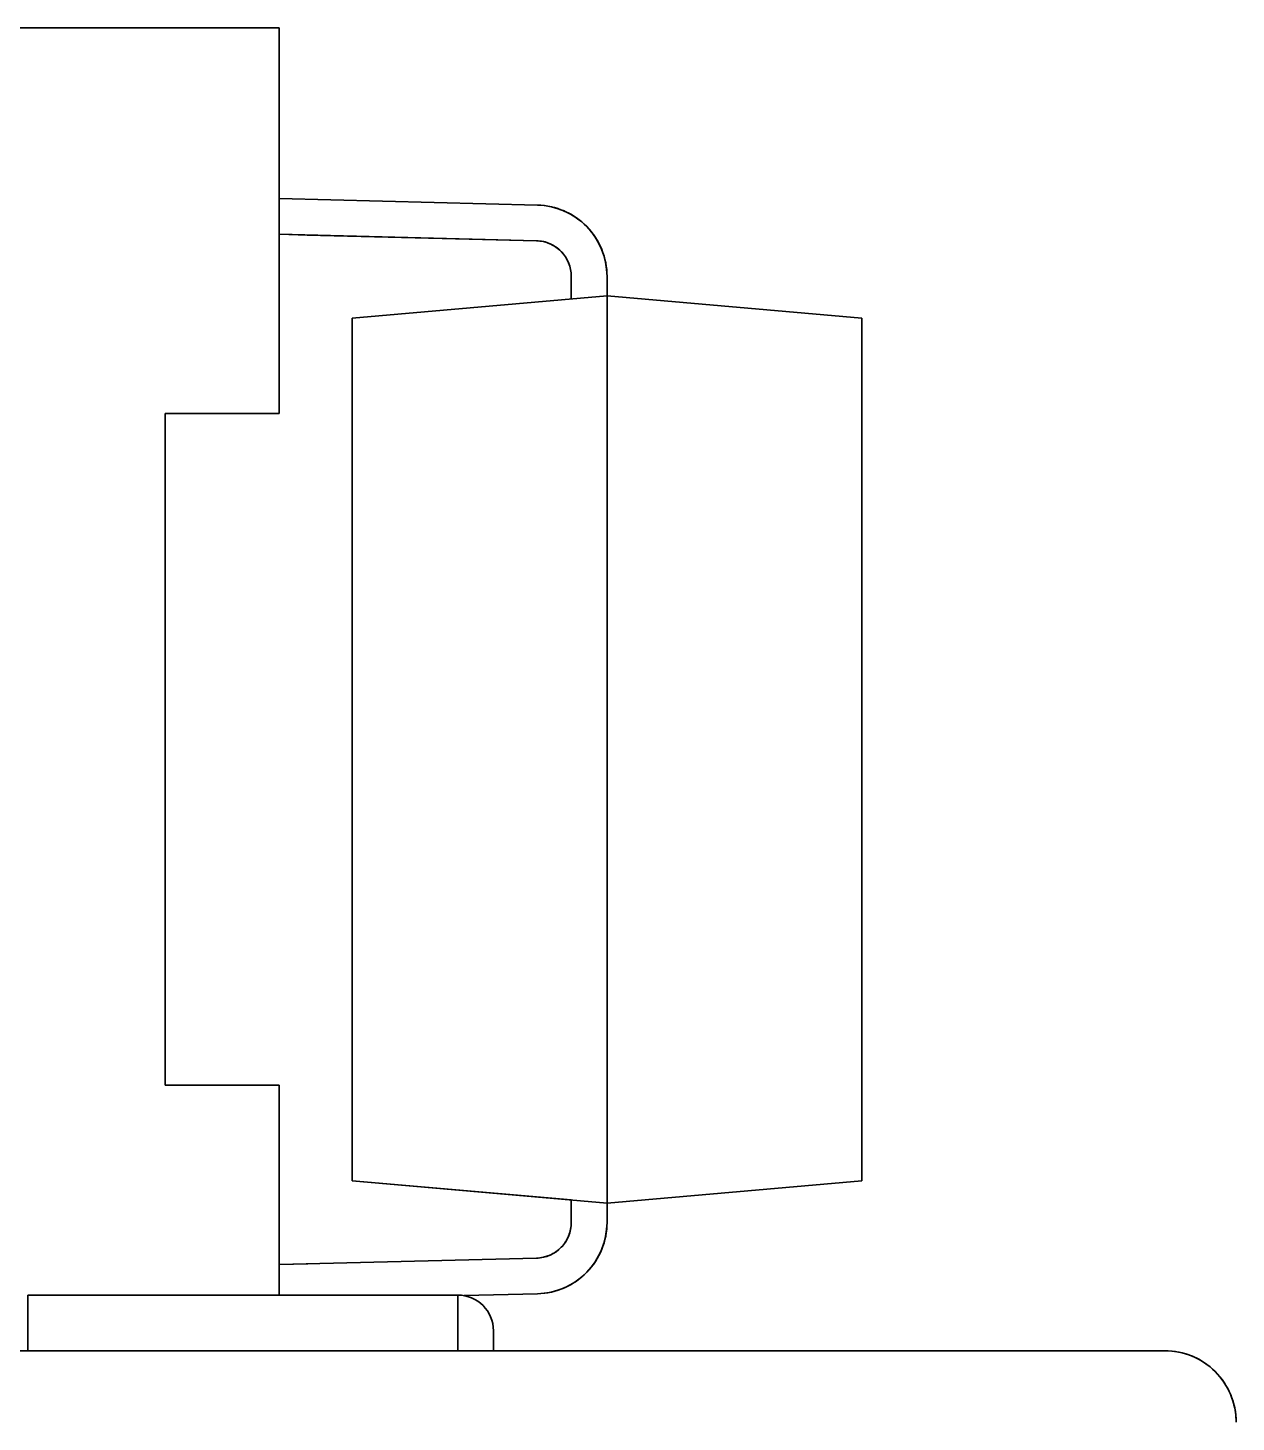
# Model space of a CAD drawing. Extents: x 146 to 1134, y 78 to 926.
# Drawn here: x 707.24 to 715.7, y 330.01 to 339.77 of the extents above; entities that cross this region are included whole.
import ezdxf

# ---------------------------------------------------------------- set-up
doc = ezdxf.new("R2010")
doc.units = 0

msp = doc.modelspace()

# ---------------------------------------------------------------- linework, layer by layer
at = {"color": 7, "lineweight": 35, "ltscale": 0.07}
msp.add_line((708.9966, 339.7702), (706.1967, 339.7702), dxfattribs=at)
msp.add_line((708.9966, 339.7702), (706.1967, 339.7702), dxfattribs=at)
at = {"color": 7, "lineweight": 35, "ltscale": 0.0675}
msp.add_line((708.9966, 337.0702), (708.9966, 339.7702), dxfattribs=at)
msp.add_line((708.9966, 337.0702), (708.9966, 339.7702), dxfattribs=at)
at = {"color": 7, "lineweight": 35, "ltscale": 0.045202}
for p, q in [((710.8041, 338.5302), (708.9966, 338.5755)), ((708.9966, 338.5755), (710.8041, 338.5302))]:
    msp.add_line(p, q, dxfattribs=at)
at = {"color": 7, "lineweight": 35, "ltscale": 0.045046}
for p, q in [((708.9966, 338.3254), (710.7979, 338.2802)), ((708.9966, 338.3254), (710.7979, 338.2802)), ((710.7979, 331.1601), (708.9966, 331.115)), ((710.7979, 331.1601), (708.9966, 331.115))]:
    msp.add_line(p, q, dxfattribs=at)
at = {"color": 7, "lineweight": 35, "ltscale": 0.005002}
for p, q in [((709.1967, 338.3204), (708.9966, 338.3254)), ((709.1967, 338.3204), (708.9966, 338.3254)), ((708.9966, 338.3254), (709.1967, 338.3204)), ((709.1967, 338.3204), (708.9966, 338.3254)), ((708.9966, 338.3254), (709.1967, 338.3204)), ((709.1967, 338.3204), (708.9966, 338.3254)), ((708.9966, 338.3254), (709.1967, 338.3204)), ((709.1967, 338.3204), (708.9966, 338.3254)), ((708.9966, 338.3254), (709.1967, 338.3204)), ((708.9966, 338.3254), (709.1967, 338.3204)), ((708.9966, 338.3254), (709.1967, 338.3204)), ((709.1967, 338.3204), (708.9966, 338.3254)), ((708.9966, 338.3254), (709.1967, 338.3204)), ((709.1967, 338.3204), (708.9966, 338.3254)), ((708.9966, 338.3254), (709.1967, 338.3204)), ((709.1967, 338.3204), (708.9966, 338.3254)), ((708.9966, 338.3254), (709.1967, 338.3204)), ((709.1967, 338.3204), (708.9966, 338.3254)), ((708.9966, 338.3254), (709.1967, 338.3204)), ((709.1967, 338.3204), (708.9966, 338.3254)), ((708.9966, 338.3254), (709.1967, 338.3204)), ((709.1967, 338.3204), (708.9966, 338.3254)), ((708.9966, 338.3254), (709.1967, 338.3204)), ((709.1967, 338.3204), (708.9966, 338.3254)), ((709.1967, 338.3204), (708.9966, 338.3254)), ((708.9966, 338.3254), (709.1967, 338.3204)), ((708.9966, 331.115), (709.1967, 331.12))]:
    msp.add_line(p, q, dxfattribs=at)
at = {"color": 7, "lineweight": 35, "ltscale": 0.040163}
msp.add_line((709.1919, 338.3205), (710.7979, 338.2802), dxfattribs=at)
at = {"color": 7, "lineweight": 35, "ltscale": 0.040044}
for p, q in [((709.1967, 338.3204), (710.7979, 338.2802)), ((709.1967, 338.3204), (710.7979, 338.2802)), ((710.7979, 338.2802), (709.1967, 338.3204)), ((709.1967, 338.3204), (710.7979, 338.2802)), ((710.7979, 338.2802), (709.1967, 338.3204)), ((709.1967, 338.3204), (710.7979, 338.2802)), ((710.7979, 338.2802), (709.1967, 338.3204)), ((709.1967, 338.3204), (710.7979, 338.2802)), ((710.7979, 338.2802), (709.1967, 338.3204)), ((710.7979, 338.2802), (709.1967, 338.3204)), ((710.7979, 338.2802), (709.1967, 338.3204)), ((709.1967, 338.3204), (710.7979, 338.2802)), ((710.7979, 338.2802), (709.1967, 338.3204)), ((709.1967, 338.3204), (710.7979, 338.2802)), ((710.7979, 338.2802), (709.1967, 338.3204)), ((709.1967, 338.3204), (710.7979, 338.2802)), ((710.7979, 338.2802), (709.1967, 338.3204)), ((709.1967, 338.3204), (710.7979, 338.2802)), ((709.1967, 338.3204), (710.7979, 338.2802)), ((710.7979, 338.2802), (709.1967, 338.3204)), ((710.7979, 338.2802), (709.1967, 338.3204)), ((709.1967, 338.3204), (710.7979, 338.2802)), ((710.7979, 338.2802), (709.1967, 338.3204)), ((709.1967, 338.3204), (710.7979, 338.2802)), ((709.1967, 338.3204), (710.7979, 338.2802)), ((710.7979, 338.2802), (709.1967, 338.3204))]:
    msp.add_line(p, q, dxfattribs=at)
at = {"color": 7, "lineweight": 35, "ltscale": 0.003926}
for p, q in [((711.0416, 338.0303), (711.0416, 337.8733)), ((711.0416, 338.0303), (711.0416, 337.8733)), ((711.0416, 338.0303), (711.0416, 337.8733)), ((711.0416, 338.0303), (711.0416, 337.8733)), ((711.0416, 337.8733), (711.0416, 338.0303)), ((711.0416, 338.0303), (711.0416, 337.8733)), ((711.0416, 337.8733), (711.0416, 338.0303)), ((711.0416, 338.0303), (711.0416, 337.8733)), ((711.0416, 337.8733), (711.0416, 338.0303)), ((711.0416, 338.0303), (711.0416, 337.8733)), ((711.0416, 337.8733), (711.0416, 338.0303)), ((711.0416, 338.0303), (711.0416, 337.8733)), ((711.0416, 337.8733), (711.0416, 338.0303)), ((711.0416, 337.8733), (711.0416, 338.0303)), ((711.0416, 338.0303), (711.0416, 337.8733)), ((711.0416, 337.8733), (711.0416, 338.0303)), ((711.0416, 338.0303), (711.0416, 337.8733)), ((711.0416, 338.0303), (711.0416, 337.8733)), ((711.0416, 337.8733), (711.0416, 338.0303)), ((711.0416, 331.567), (711.0416, 331.41)), ((711.0416, 331.567), (711.0416, 331.41)), ((711.0416, 331.567), (711.0416, 331.41)), ((711.0416, 331.567), (711.0416, 331.41)), ((711.0416, 331.41), (711.0416, 331.567)), ((711.0416, 331.567), (711.0416, 331.41)), ((711.0416, 331.41), (711.0416, 331.567)), ((711.0416, 331.567), (711.0416, 331.41)), ((711.0416, 331.41), (711.0416, 331.567)), ((711.0416, 331.567), (711.0416, 331.41)), ((711.0416, 331.41), (711.0416, 331.567)), ((711.0416, 331.41), (711.0416, 331.567)), ((711.0416, 331.567), (711.0416, 331.41)), ((711.0416, 331.567), (711.0416, 331.41)), ((711.0416, 331.41), (711.0416, 331.567)), ((711.0416, 331.567), (711.0416, 331.41)), ((711.0416, 331.41), (711.0416, 331.567)), ((711.0416, 331.41), (711.0416, 331.567)), ((711.0416, 331.567), (711.0416, 331.41))]:
    msp.add_line(p, q, dxfattribs=at)
at = {"color": 7, "lineweight": 35, "ltscale": 0.003925}
for p, q in [((711.0416, 338.0303), (711.0416, 337.8733)), ((711.0416, 337.8733), (711.0416, 338.0303)), ((711.0416, 337.8733), (711.0416, 338.0303)), ((711.0416, 338.0303), (711.0416, 337.8733)), ((711.0416, 337.8733), (711.0416, 338.0303)), ((711.0416, 338.0303), (711.0416, 337.8733)), ((711.0416, 337.8733), (711.0416, 338.0303)), ((711.0416, 338.0303), (711.0416, 337.8733)), ((711.0416, 337.8733), (711.0416, 338.0303)), ((711.0416, 338.0303), (711.0416, 337.8733))]:
    msp.add_line(p, q, dxfattribs=at)
at = {"color": 7, "lineweight": 35, "ltscale": 0.003379}
for p, q in [((711.2916, 337.8952), (711.2916, 338.0303)), ((711.2916, 338.0303), (711.2916, 337.8952)), ((711.2916, 331.41), (711.2916, 331.5452)), ((711.2916, 331.5452), (711.2916, 331.41))]:
    msp.add_line(p, q, dxfattribs=at)
at = {"color": 7, "lineweight": 35, "ltscale": 0.044795}
for p, q in [((711.2916, 337.8952), (709.5067, 337.739)), ((709.5067, 337.739), (711.2916, 337.8952)), ((709.5067, 331.7014), (711.2916, 331.5452)), ((711.2916, 331.5452), (709.5067, 331.7014))]:
    msp.add_line(p, q, dxfattribs=at)
at = {"color": 7, "lineweight": 35, "ltscale": 0.044796}
for p, q in [((713.0767, 337.739), (711.2916, 337.8952)), ((711.2916, 337.8952), (713.0767, 337.739)), ((711.2916, 331.5452), (713.0767, 331.7014)), ((713.0767, 331.7014), (711.2916, 331.5452)), ((711.2916, 331.5452), (713.0767, 331.7014))]:
    msp.add_line(p, q, dxfattribs=at)
at = {"color": 7, "lineweight": 35, "ltscale": 0.15875}
for p, q in [((711.2916, 331.5452), (711.2916, 337.8952)), ((711.2916, 337.8952), (711.2916, 331.5452))]:
    msp.add_line(p, q, dxfattribs=at)
at = {"color": 7, "lineweight": 35, "ltscale": 0.150941}
for p, q in [((709.5067, 337.739), (709.5067, 331.7014)), ((709.5067, 331.7014), (709.5067, 337.739)), ((709.5067, 337.739), (709.5067, 331.7014)), ((713.0767, 331.7014), (713.0767, 337.739)), ((713.0767, 337.739), (713.0767, 331.7014))]:
    msp.add_line(p, q, dxfattribs=at)
at = {"color": 7, "lineweight": 35, "ltscale": 0.1175}
msp.add_line((708.1967, 332.3702), (708.1967, 337.0702), dxfattribs=at)
msp.add_line((708.1967, 332.3702), (708.1967, 337.0702), dxfattribs=at)
at = {"color": 7, "lineweight": 35, "ltscale": 0.02}
for p, q in [((708.1967, 337.0702), (708.9966, 337.0702)), ((708.1967, 337.0702), (708.9966, 337.0702)), ((708.1967, 337.0702), (708.9966, 337.0702)), ((708.9966, 332.3702), (708.1967, 332.3702)), ((708.9966, 332.3702), (708.1967, 332.3702))]:
    msp.add_line(p, q, dxfattribs=at)
at = {"color": 7, "lineweight": 35, "ltscale": 0.036723}
msp.add_line((708.9966, 330.9013), (708.9966, 332.3702), dxfattribs=at)
msp.add_line((708.9966, 330.9013), (708.9966, 332.3702), dxfattribs=at)
at = {"color": 7, "lineweight": 35, "ltscale": 0.038522}
msp.add_line((709.5067, 331.7014), (711.0417, 331.567), dxfattribs=at)
at = {"color": 7, "lineweight": 35, "ltscale": 0.003927}
for p, q in [((711.0416, 331.5671), (711.0416, 331.41)), ((711.0416, 331.41), (711.0416, 331.5671)), ((711.0416, 331.41), (711.0416, 331.5671)), ((711.0416, 331.5671), (711.0416, 331.41)), ((711.0416, 331.41), (711.0416, 331.5671)), ((711.0416, 331.5671), (711.0416, 331.41)), ((711.0416, 331.41), (711.0416, 331.5671)), ((711.0416, 331.5671), (711.0416, 331.41)), ((711.0416, 331.41), (711.0416, 331.5671)), ((711.0416, 331.5671), (711.0416, 331.41))]:
    msp.add_line(p, q, dxfattribs=at)
at = {"color": 7, "lineweight": 35, "ltscale": 0.075253}
for p, q in [((710.2466, 330.9013), (707.2365, 330.9013)), ((707.2365, 330.9013), (710.2466, 330.9013))]:
    msp.add_line(p, q, dxfattribs=at)
at = {"color": 7, "lineweight": 35, "ltscale": 0.009728}
for p, q in [((707.2365, 330.9013), (707.2365, 330.5121)), ((710.2466, 330.5121), (710.2466, 330.9013))]:
    msp.add_line(p, q, dxfattribs=at)
at = {"color": 7, "lineweight": 35, "ltscale": 0.009746}
for p, q in [((707.2365, 330.5114), (707.2365, 330.9013)), ((710.2466, 330.9013), (710.2466, 330.5114))]:
    msp.add_line(p, q, dxfattribs=at)
at = {"color": 7, "lineweight": 35, "ltscale": 0.012832}
for p, q in [((710.291, 330.8973), (710.8041, 330.9102)), ((710.8041, 330.9102), (710.291, 330.8973)), ((710.291, 330.8973), (710.8041, 330.9102)), ((710.291, 330.8973), (710.8041, 330.9102)), ((710.8041, 330.9102), (710.291, 330.8973)), ((710.291, 330.8973), (710.8041, 330.9102)), ((710.8041, 330.9102), (710.291, 330.8973)), ((710.291, 330.8973), (710.8041, 330.9102)), ((710.8041, 330.9102), (710.291, 330.8973)), ((710.291, 330.8973), (710.8041, 330.9102)), ((710.291, 330.8973), (710.8041, 330.9102)), ((710.291, 330.8973), (710.8041, 330.9102)), ((710.291, 330.8973), (710.8041, 330.9102)), ((710.291, 330.8973), (710.8041, 330.9102)), ((710.291, 330.8973), (710.8041, 330.9102)), ((710.291, 330.8973), (710.8041, 330.9102)), ((710.291, 330.8973), (710.8041, 330.9102)), ((710.291, 330.8973), (710.8041, 330.9102)), ((710.291, 330.8973), (710.8041, 330.9102))]:
    msp.add_line(p, q, dxfattribs=at)
at = {"color": 7, "lineweight": 35, "ltscale": 0.012831}
msp.add_line((710.8041, 330.9102), (710.2911, 330.8973), dxfattribs=at)
msp.add_line((710.8041, 330.9102), (710.2911, 330.8973), dxfattribs=at)
msp.add_line((710.8041, 330.9102), (710.2911, 330.8973), dxfattribs=at)
msp.add_line((710.8041, 330.9102), (710.2911, 330.8973), dxfattribs=at)
msp.add_line((710.8041, 330.9102), (710.2911, 330.8973), dxfattribs=at)
msp.add_line((710.8041, 330.9102), (710.2911, 330.8973), dxfattribs=at)
at = {"color": 7, "lineweight": 35, "ltscale": 0.012829}
msp.add_line((710.8041, 330.9102), (710.2911, 330.8973), dxfattribs=at)
msp.add_line((710.8041, 330.9102), (710.2911, 330.8973), dxfattribs=at)
msp.add_line((710.8041, 330.9102), (710.2911, 330.8973), dxfattribs=at)
msp.add_line((710.8041, 330.9102), (710.2911, 330.8973), dxfattribs=at)
at = {"color": 7, "lineweight": 35, "ltscale": 0.002084}
msp.add_line((710.4966, 330.5679), (710.4966, 330.6513), dxfattribs=at)
at = {"color": 7, "lineweight": 35, "ltscale": 0.003478}
msp.add_line((710.4966, 330.5121), (710.4966, 330.6513), dxfattribs=at)
at = {"color": 7, "lineweight": 35, "ltscale": 0.2625}
msp.add_line((704.6967, 330.5122), (715.1967, 330.5122), dxfattribs=at)
msp.add_line((704.6967, 330.5122), (715.1967, 330.5122), dxfattribs=at)
at = {"color": 7, "lineweight": 35, "ltscale": 0.001395}
msp.add_line((710.4966, 330.5121), (710.4966, 330.5679), dxfattribs=at)
at = {"color": 7, "lineweight": 35}
for centre, radius, start, end in [((710.7927, 338.035), 0.4953, 66.31783, 88.66974), ((710.7916, 338.0303), 0.5, 0, 88.56432), ((710.7927, 338.035), 0.4953, 66.31783, 88.66974), ((710.7927, 338.035), 0.4953, 66.31783, 88.66974), ((710.7943, 338.0342), 0.4953, 44.17675, 66.52866), ((710.7942, 338.034), 0.4956, 44.18247, 66.52293), ((710.7943, 338.0342), 0.4953, 44.17675, 66.52866), ((710.7956, 338.0329), 0.4953, 22.03567, 44.38757), ((710.7956, 338.0329), 0.4953, 22.03567, 44.38757), ((710.7956, 338.0329), 0.4953, 22.03567, 44.38757), ((710.7922, 338.0327), 0.2477, 66.31783, 88.66974), ((710.7916, 338.0303), 0.25, 0, 88.56432), ((710.7922, 338.0327), 0.2477, 66.31783, 88.66974), ((710.7922, 338.0327), 0.2477, 66.31783, 88.66974), ((710.7922, 338.0327), 0.2477, 66.31783, 88.66974), ((710.7922, 338.0327), 0.2477, 66.31783, 88.66974), ((710.7922, 338.0327), 0.2477, 66.31783, 88.66974), ((710.7922, 338.0327), 0.2477, 66.31783, 88.66974), ((710.7922, 338.0327), 0.2477, 66.31783, 88.66974), ((710.7922, 338.0327), 0.2477, 66.31783, 88.66974), ((710.7922, 338.0327), 0.2477, 66.31783, 88.66974), ((710.7922, 338.0327), 0.2477, 66.31783, 88.66974), ((710.7922, 338.0327), 0.2477, 66.31783, 88.66974), ((710.7922, 338.0327), 0.2477, 66.31783, 88.66974), ((710.7922, 338.0327), 0.2477, 66.31783, 88.66974), ((710.7922, 338.0327), 0.2477, 66.31783, 88.66974), ((710.7922, 338.0327), 0.2477, 66.31783, 88.66974), ((710.7922, 338.0327), 0.2477, 66.31783, 88.66974), ((710.7922, 338.0327), 0.2477, 66.31783, 88.66974), ((710.7922, 338.0327), 0.2477, 66.31783, 88.66974), ((710.7922, 338.0327), 0.2477, 66.31783, 88.66974), ((710.7922, 338.0327), 0.2477, 66.31783, 88.66973), ((710.7922, 338.0327), 0.2477, 66.31783, 88.66973), ((710.7922, 338.0327), 0.2477, 66.31783, 88.66973), ((710.7922, 338.0327), 0.2477, 66.31783, 88.66973), ((710.7922, 338.0327), 0.2477, 66.31783, 88.66973), ((710.7922, 338.0327), 0.2477, 66.31783, 88.66973), ((710.7922, 338.0327), 0.2477, 66.31783, 88.66973), ((710.7922, 338.0327), 0.2477, 66.31783, 88.66973), ((710.793, 338.0323), 0.2477, 44.17675, 66.52866), ((710.793, 338.0323), 0.2477, 44.17675, 66.52866), ((710.793, 338.0323), 0.2477, 44.17675, 66.52866), ((710.793, 338.0323), 0.2477, 44.17675, 66.52866), ((710.793, 338.0323), 0.2477, 44.17675, 66.52866), ((710.793, 338.0323), 0.2477, 44.17675, 66.52866), ((710.793, 338.0323), 0.2477, 44.17675, 66.52866), ((710.793, 338.0323), 0.2477, 44.17675, 66.52866), ((710.793, 338.0323), 0.2477, 44.17675, 66.52866), ((710.793, 338.0323), 0.2477, 44.17675, 66.52866), ((710.793, 338.0323), 0.2477, 44.17675, 66.52866), ((710.793, 338.0323), 0.2477, 44.17675, 66.52866), ((710.793, 338.0323), 0.2477, 44.17675, 66.52866), ((710.793, 338.0323), 0.2477, 44.17675, 66.52866), ((710.793, 338.0323), 0.2477, 44.17675, 66.52866), ((710.793, 338.0323), 0.2477, 44.17675, 66.52866), ((710.793, 338.0323), 0.2477, 44.17675, 66.52866), ((710.793, 338.0323), 0.2477, 44.17675, 66.52866), ((710.793, 338.0323), 0.2477, 44.17675, 66.52866), ((710.793, 338.0323), 0.2477, 44.17675, 66.52866), ((710.7929, 338.0322), 0.2478, 44.18247, 66.52293), ((710.7929, 338.0322), 0.2478, 44.18247, 66.52293), ((710.7929, 338.0322), 0.2478, 44.18247, 66.52293), ((710.7929, 338.0322), 0.2478, 44.18247, 66.52293), ((710.7929, 338.0322), 0.2478, 44.18247, 66.52293), ((710.7929, 338.0322), 0.2478, 44.18247, 66.52293), ((710.7929, 338.0322), 0.2478, 44.18247, 66.52293), ((710.7929, 338.0322), 0.2478, 44.18247, 66.52293), ((710.7963, 338.0312), 0.4953, 359.89459, 22.2465), ((710.796, 338.0312), 0.4956, 359.90031, 22.24077), ((710.7963, 338.0312), 0.4953, 359.89459, 22.24649), ((710.7935, 338.0316), 0.2478, 22.04139, 44.38186), ((710.7935, 338.0316), 0.2478, 22.04139, 44.38186), ((710.7935, 338.0316), 0.2478, 22.04139, 44.38186), ((710.7936, 338.0316), 0.2477, 22.03567, 44.38758), ((710.7935, 338.0316), 0.2478, 22.04139, 44.38186), ((710.7936, 338.0316), 0.2477, 22.03567, 44.38758), ((710.7935, 338.0316), 0.2478, 22.04139, 44.38186), ((710.7936, 338.0316), 0.2477, 22.03567, 44.38758), ((710.7935, 338.0316), 0.2478, 22.04139, 44.38186), ((710.7936, 338.0316), 0.2477, 22.03567, 44.38758), ((710.7935, 338.0316), 0.2478, 22.04139, 44.38186), ((710.7936, 338.0316), 0.2477, 22.03567, 44.38758), ((710.7936, 338.0316), 0.2477, 22.03567, 44.38758), ((710.7936, 338.0316), 0.2477, 22.03567, 44.38758), ((710.7936, 338.0316), 0.2477, 22.03567, 44.38758), ((710.7936, 338.0316), 0.2477, 22.03567, 44.38758), ((710.7936, 338.0316), 0.2477, 22.03567, 44.38758), ((710.7936, 338.0316), 0.2477, 22.03567, 44.38758), ((710.7936, 338.0316), 0.2477, 22.03567, 44.38758), ((710.7936, 338.0316), 0.2477, 22.03567, 44.38758), ((710.7936, 338.0316), 0.2477, 22.03567, 44.38757), ((710.7936, 338.0316), 0.2477, 22.03567, 44.38757), ((710.7936, 338.0316), 0.2477, 22.03567, 44.38757), ((710.7936, 338.0316), 0.2477, 22.03567, 44.38757), ((710.7936, 338.0316), 0.2477, 22.03567, 44.38757), ((710.7936, 338.0316), 0.2477, 22.03567, 44.38757), ((710.7936, 338.0316), 0.2477, 22.03567, 44.38757), ((710.7936, 338.0316), 0.2477, 22.03567, 44.38757), ((710.7939, 338.0308), 0.2477, 359.89459, 22.2465), ((710.7939, 338.0308), 0.2477, 359.89459, 22.24649), ((710.7939, 338.0308), 0.2477, 359.89459, 22.24649), ((710.7938, 338.0308), 0.2478, 359.90031, 22.24077), ((710.7939, 338.0308), 0.2477, 359.89459, 22.24649), ((710.7938, 338.0308), 0.2478, 359.90031, 22.24077), ((710.7939, 338.0308), 0.2477, 359.89459, 22.24649), ((710.7938, 338.0308), 0.2478, 359.90031, 22.24077), ((710.7939, 338.0308), 0.2477, 359.89459, 22.24649), ((710.7939, 338.0308), 0.2477, 359.89459, 22.24649), ((710.7939, 338.0308), 0.2477, 359.89459, 22.2465), ((710.7939, 338.0308), 0.2477, 359.89459, 22.24649), ((710.7939, 338.0308), 0.2477, 359.89459, 22.24649), ((710.7939, 338.0308), 0.2477, 359.89459, 22.24649), ((710.7939, 338.0308), 0.2477, 359.89459, 22.24649), ((710.7939, 338.0308), 0.2477, 359.89459, 22.24649), ((710.7939, 338.0308), 0.2477, 359.89459, 22.24649), ((710.7939, 338.0308), 0.2477, 359.89459, 22.24649), ((710.7939, 338.0308), 0.2477, 359.89459, 22.24649), ((710.7939, 338.0308), 0.2477, 359.89459, 22.24649), ((710.7939, 338.0308), 0.2477, 359.89459, 22.24649), ((710.7939, 338.0308), 0.2477, 359.89459, 22.24649), ((710.7938, 338.0308), 0.2478, 359.90031, 22.24077), ((710.7939, 338.0308), 0.2477, 359.89459, 22.24649), ((710.7938, 338.0308), 0.2478, 359.90031, 22.24077), ((710.7939, 338.0308), 0.2477, 359.89459, 22.24649), ((710.7939, 338.0308), 0.2477, 359.89459, 22.24649), ((710.7939, 338.0308), 0.2477, 359.89459, 22.24649), ((710.7916, 331.41), 0.25, 271.43568, 0), ((710.7916, 331.41), 0.5, 271.43568, 0), ((710.7938, 331.4096), 0.2478, 337.75922, 0.09969), ((710.7939, 331.4095), 0.2477, 337.75351, 0.10541), ((710.7939, 331.4095), 0.2477, 337.75351, 0.10541), ((710.7939, 331.4095), 0.2477, 337.75351, 0.10541), ((710.7939, 331.4095), 0.2477, 337.75351, 0.10541), ((710.7939, 331.4095), 0.2477, 337.75351, 0.10541), ((710.7939, 331.4095), 0.2477, 337.75351, 0.10541), ((710.7939, 331.4095), 0.2477, 337.75351, 0.10541), ((710.7939, 331.4095), 0.2477, 337.75351, 0.10541), ((710.7939, 331.4095), 0.2477, 337.75351, 0.10541), ((710.7938, 331.4096), 0.2478, 337.75922, 0.09969), ((710.7939, 331.4095), 0.2477, 337.75351, 0.10541), ((710.7939, 331.4095), 0.2477, 337.75351, 0.10541), ((710.7938, 331.4096), 0.2478, 337.75923, 0.09969), ((710.7939, 331.4095), 0.2477, 337.75351, 0.10541), ((710.7938, 331.4096), 0.2478, 337.75923, 0.09969), ((710.7939, 331.4095), 0.2477, 337.75351, 0.10541), ((710.7938, 331.4096), 0.2478, 337.75923, 0.09969), ((710.7939, 331.4095), 0.2477, 337.75351, 0.10541), ((710.7938, 331.4096), 0.2478, 337.75923, 0.09969), ((710.7939, 331.4095), 0.2477, 337.75351, 0.10541), ((710.7939, 331.4095), 0.2477, 337.75351, 0.10541), ((710.7939, 331.4095), 0.2477, 337.75351, 0.10541), ((710.7939, 331.4095), 0.2477, 337.75351, 0.10541), ((710.7939, 331.4095), 0.2477, 337.75351, 0.10541), ((710.7939, 331.4095), 0.2477, 337.75351, 0.10541), ((710.7939, 331.4095), 0.2477, 337.75351, 0.10541), ((710.7939, 331.4095), 0.2477, 337.75351, 0.10541), ((710.7963, 331.4091), 0.4953, 337.7535, 0.10541), ((710.7963, 331.4091), 0.4953, 337.75351, 0.10541), ((710.7963, 331.4091), 0.4953, 337.75351, 0.10541), ((710.7936, 331.4087), 0.2477, 315.61242, 337.96433), ((710.7936, 331.4087), 0.2477, 315.61242, 337.96433), ((710.7936, 331.4087), 0.2477, 315.61242, 337.96433), ((710.7936, 331.4087), 0.2477, 315.61242, 337.96433), ((710.7936, 331.4087), 0.2477, 315.61242, 337.96433), ((710.7936, 331.4087), 0.2477, 315.61242, 337.96433), ((710.7936, 331.4087), 0.2477, 315.61242, 337.96433), ((710.7936, 331.4087), 0.2477, 315.61242, 337.96433), ((710.7936, 331.4087), 0.2477, 315.61242, 337.96433), ((710.7936, 331.4087), 0.2477, 315.61242, 337.96433), ((710.7936, 331.4087), 0.2477, 315.61242, 337.96433), ((710.7936, 331.4087), 0.2477, 315.61242, 337.96433), ((710.7936, 331.4087), 0.2477, 315.61242, 337.96433), ((710.7936, 331.4087), 0.2477, 315.61242, 337.96433), ((710.7936, 331.4087), 0.2477, 315.61242, 337.96433), ((710.7936, 331.4087), 0.2477, 315.61242, 337.96433), ((710.7936, 331.4087), 0.2477, 315.61242, 337.96433), ((710.7936, 331.4087), 0.2477, 315.61242, 337.96433), ((710.7936, 331.4087), 0.2477, 315.61242, 337.96433), ((710.7936, 331.4087), 0.2477, 315.61242, 337.96433), ((710.7936, 331.4087), 0.2477, 315.61243, 337.96433), ((710.7936, 331.4087), 0.2477, 315.61243, 337.96433), ((710.7936, 331.4087), 0.2477, 315.61243, 337.96433), ((710.7935, 331.4088), 0.2478, 315.61814, 337.95861), ((710.7936, 331.4087), 0.2477, 315.61243, 337.96433), ((710.7935, 331.4088), 0.2478, 315.61814, 337.95861), ((710.7936, 331.4087), 0.2477, 315.61243, 337.96433), ((710.7936, 331.4087), 0.2477, 315.61243, 337.96433), ((710.793, 331.4081), 0.2477, 293.47134, 315.82325), ((710.7954, 331.4076), 0.4956, 315.61814, 337.95861), ((710.7956, 331.4074), 0.4953, 315.61243, 337.96433), ((710.7954, 331.4076), 0.4956, 315.61814, 337.95861), ((710.7922, 331.4077), 0.2477, 271.33026, 293.68217), ((710.7942, 331.4063), 0.4956, 293.47707, 315.81753), ((710.7942, 331.4063), 0.4956, 293.47707, 315.81753), ((710.7942, 331.4063), 0.4956, 293.47707, 315.81753), ((710.7942, 331.4063), 0.4956, 293.47707, 315.81753), ((710.7942, 331.4063), 0.4956, 293.47707, 315.81753), ((710.7942, 331.4063), 0.4956, 293.47707, 315.81753), ((710.7942, 331.4063), 0.4956, 293.47707, 315.81753), ((710.7942, 331.4063), 0.4956, 293.47707, 315.81753), ((710.7942, 331.4063), 0.4956, 293.47707, 315.81753), ((710.7942, 331.4063), 0.4956, 293.47707, 315.81753), ((710.7942, 331.4063), 0.4956, 293.47707, 315.81753), ((710.7942, 331.4063), 0.4956, 293.47707, 315.81753), ((710.7942, 331.4063), 0.4956, 293.47707, 315.81753), ((710.7943, 331.4061), 0.4953, 293.47134, 315.82325), ((710.7942, 331.4063), 0.4956, 293.47707, 315.81753), ((710.7943, 331.4061), 0.4953, 293.47134, 315.82325), ((710.7942, 331.4063), 0.4956, 293.47707, 315.81753), ((710.7943, 331.4061), 0.4953, 293.47134, 315.82325), ((710.7942, 331.4063), 0.4956, 293.47707, 315.81753), ((710.7943, 331.4061), 0.4953, 293.47134, 315.82325), ((710.7942, 331.4063), 0.4956, 293.47707, 315.81753), ((710.7943, 331.4061), 0.4953, 293.47134, 315.82325), ((710.7943, 331.4061), 0.4953, 293.47134, 315.82325), ((710.7942, 331.4063), 0.4956, 293.47707, 315.81753), ((710.7943, 331.4061), 0.4953, 293.47134, 315.82325), ((710.7942, 331.4063), 0.4956, 293.47707, 315.81753), ((710.7942, 331.4063), 0.4956, 293.47707, 315.81753), ((710.7943, 331.4061), 0.4953, 293.47134, 315.82325), ((710.2466, 330.6513), 0.25, 360, 90), ((710.2466, 330.6513), 0.25, 360, 90), ((710.7927, 331.4054), 0.4953, 271.33026, 293.68217), ((710.7927, 331.4054), 0.4953, 271.33026, 293.68217), ((710.7927, 331.4054), 0.4953, 271.33026, 293.68217), ((710.7927, 331.4054), 0.4953, 271.33026, 293.68217), ((710.7927, 331.4054), 0.4953, 271.33026, 293.68217), ((710.7927, 331.4054), 0.4953, 271.33026, 293.68217), ((710.7927, 331.4054), 0.4953, 271.33026, 293.68217), ((710.7927, 331.4054), 0.4953, 271.33026, 293.68217), ((710.7927, 331.4054), 0.4953, 271.33026, 293.68217), ((710.7927, 331.4054), 0.4953, 271.33026, 293.68217), ((710.7927, 331.4054), 0.4953, 271.33026, 293.68217), ((710.7927, 331.4054), 0.4953, 271.33026, 293.68217), ((710.7927, 331.4054), 0.4953, 271.33026, 293.68217), ((710.7927, 331.4054), 0.4953, 271.33026, 293.68217), ((710.7927, 331.4054), 0.4953, 271.33026, 293.68217), ((710.7927, 331.4054), 0.4953, 271.33026, 293.68217), ((710.7927, 331.4054), 0.4953, 271.33026, 293.68217), ((710.7927, 331.4054), 0.4953, 271.33026, 293.68217), ((710.7927, 331.4054), 0.4953, 271.33026, 293.68217), ((710.7927, 331.4054), 0.4953, 271.33026, 293.68217), ((710.7927, 331.4054), 0.4953, 271.33027, 293.68217), ((710.7927, 331.4054), 0.4953, 271.33027, 293.68217), ((710.7927, 331.4054), 0.4953, 271.33027, 293.68217), ((710.7927, 331.4054), 0.4953, 271.33027, 293.68217), ((710.7927, 331.4054), 0.4953, 271.33027, 293.68217), ((710.7927, 331.4054), 0.4953, 271.33027, 293.68217), ((710.7927, 331.4054), 0.4953, 271.33027, 293.68217), ((710.7927, 331.4054), 0.4953, 271.33027, 293.68217), ((715.1976, 330.017), 0.4952, 67.38934, 90.11066), ((715.1967, 330.0122), 0.5, 0, 90), ((715.1992, 330.016), 0.4954, 44.89535, 67.60465), ((715.2005, 330.0147), 0.4954, 22.39535, 45.10465), ((715.2014, 330.0131), 0.4952, 359.88934, 22.61065)]:
    msp.add_arc(centre, radius, start, end, dxfattribs=at)

doc.saveas('drawing.dxf')
